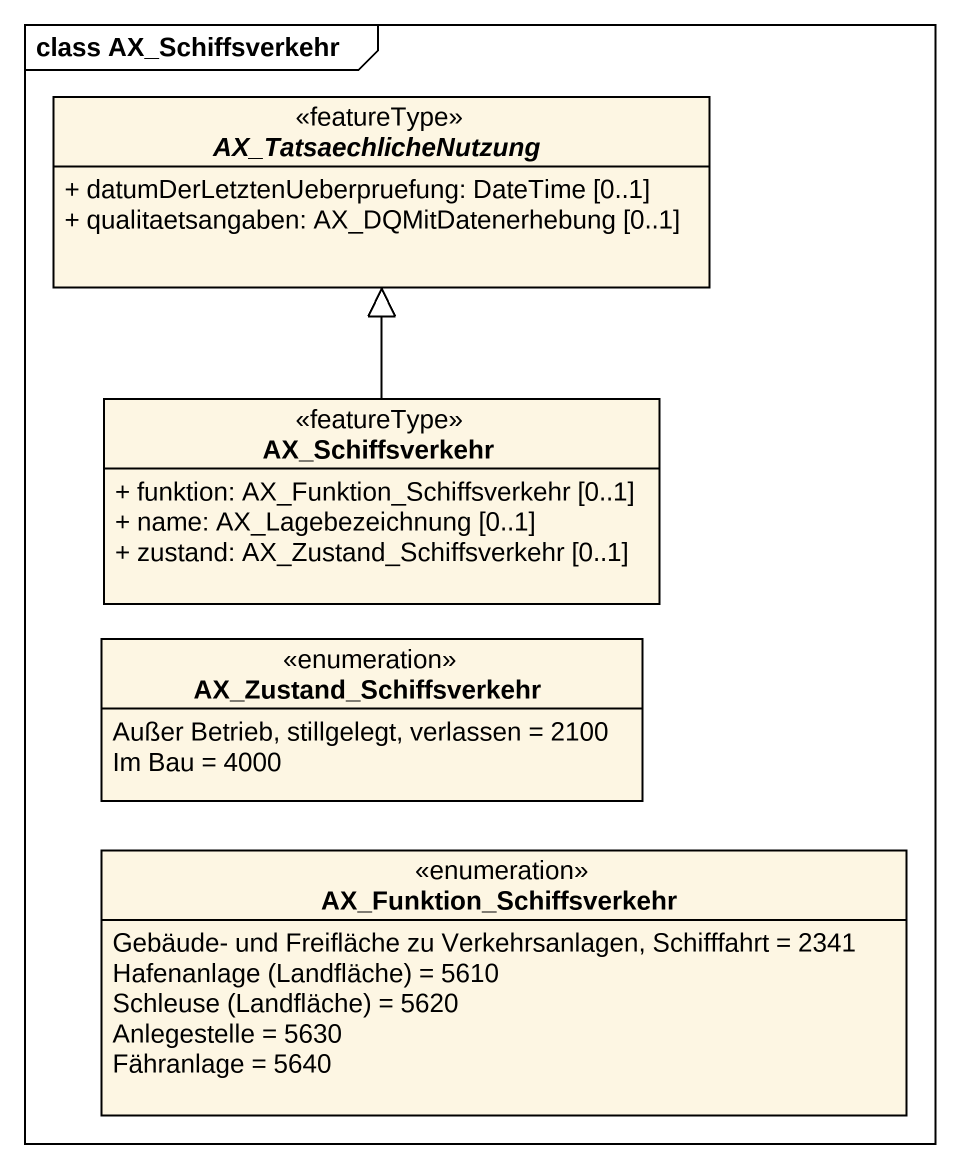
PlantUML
@startuml
mainframe class AX_Schiffsverkehr
hide circle
hide empty members
skinparam classAttributeIconSize 0
abstract class AX_TatsaechlicheNutzung <<featureType>> {
  + datumDerLetztenUeberpruefung: DateTime [0..1]
  + qualitaetsangaben: AX_DQMitDatenerhebung [0..1]
}
class AX_Schiffsverkehr <<featureType>> {
  + funktion: AX_Funktion_Schiffsverkehr [0..1]
  + name: AX_Lagebezeichnung [0..1]
  + zustand: AX_Zustand_Schiffsverkehr [0..1]
}
enum AX_Zustand_Schiffsverkehr {
  Außer Betrieb, stillgelegt, verlassen = 2100
  Im Bau = 4000
}
enum AX_Funktion_Schiffsverkehr {
  Gebäude- und Freifläche zu Verkehrsanlagen, Schifffahrt = 2341
  {field} Hafenanlage (Landfläche) = 5610
  {field} Schleuse (Landfläche) = 5620
  Anlegestelle = 5630
  Fähranlage = 5640
}
AX_Schiffsverkehr -up-|> AX_TatsaechlicheNutzung
@enduml
